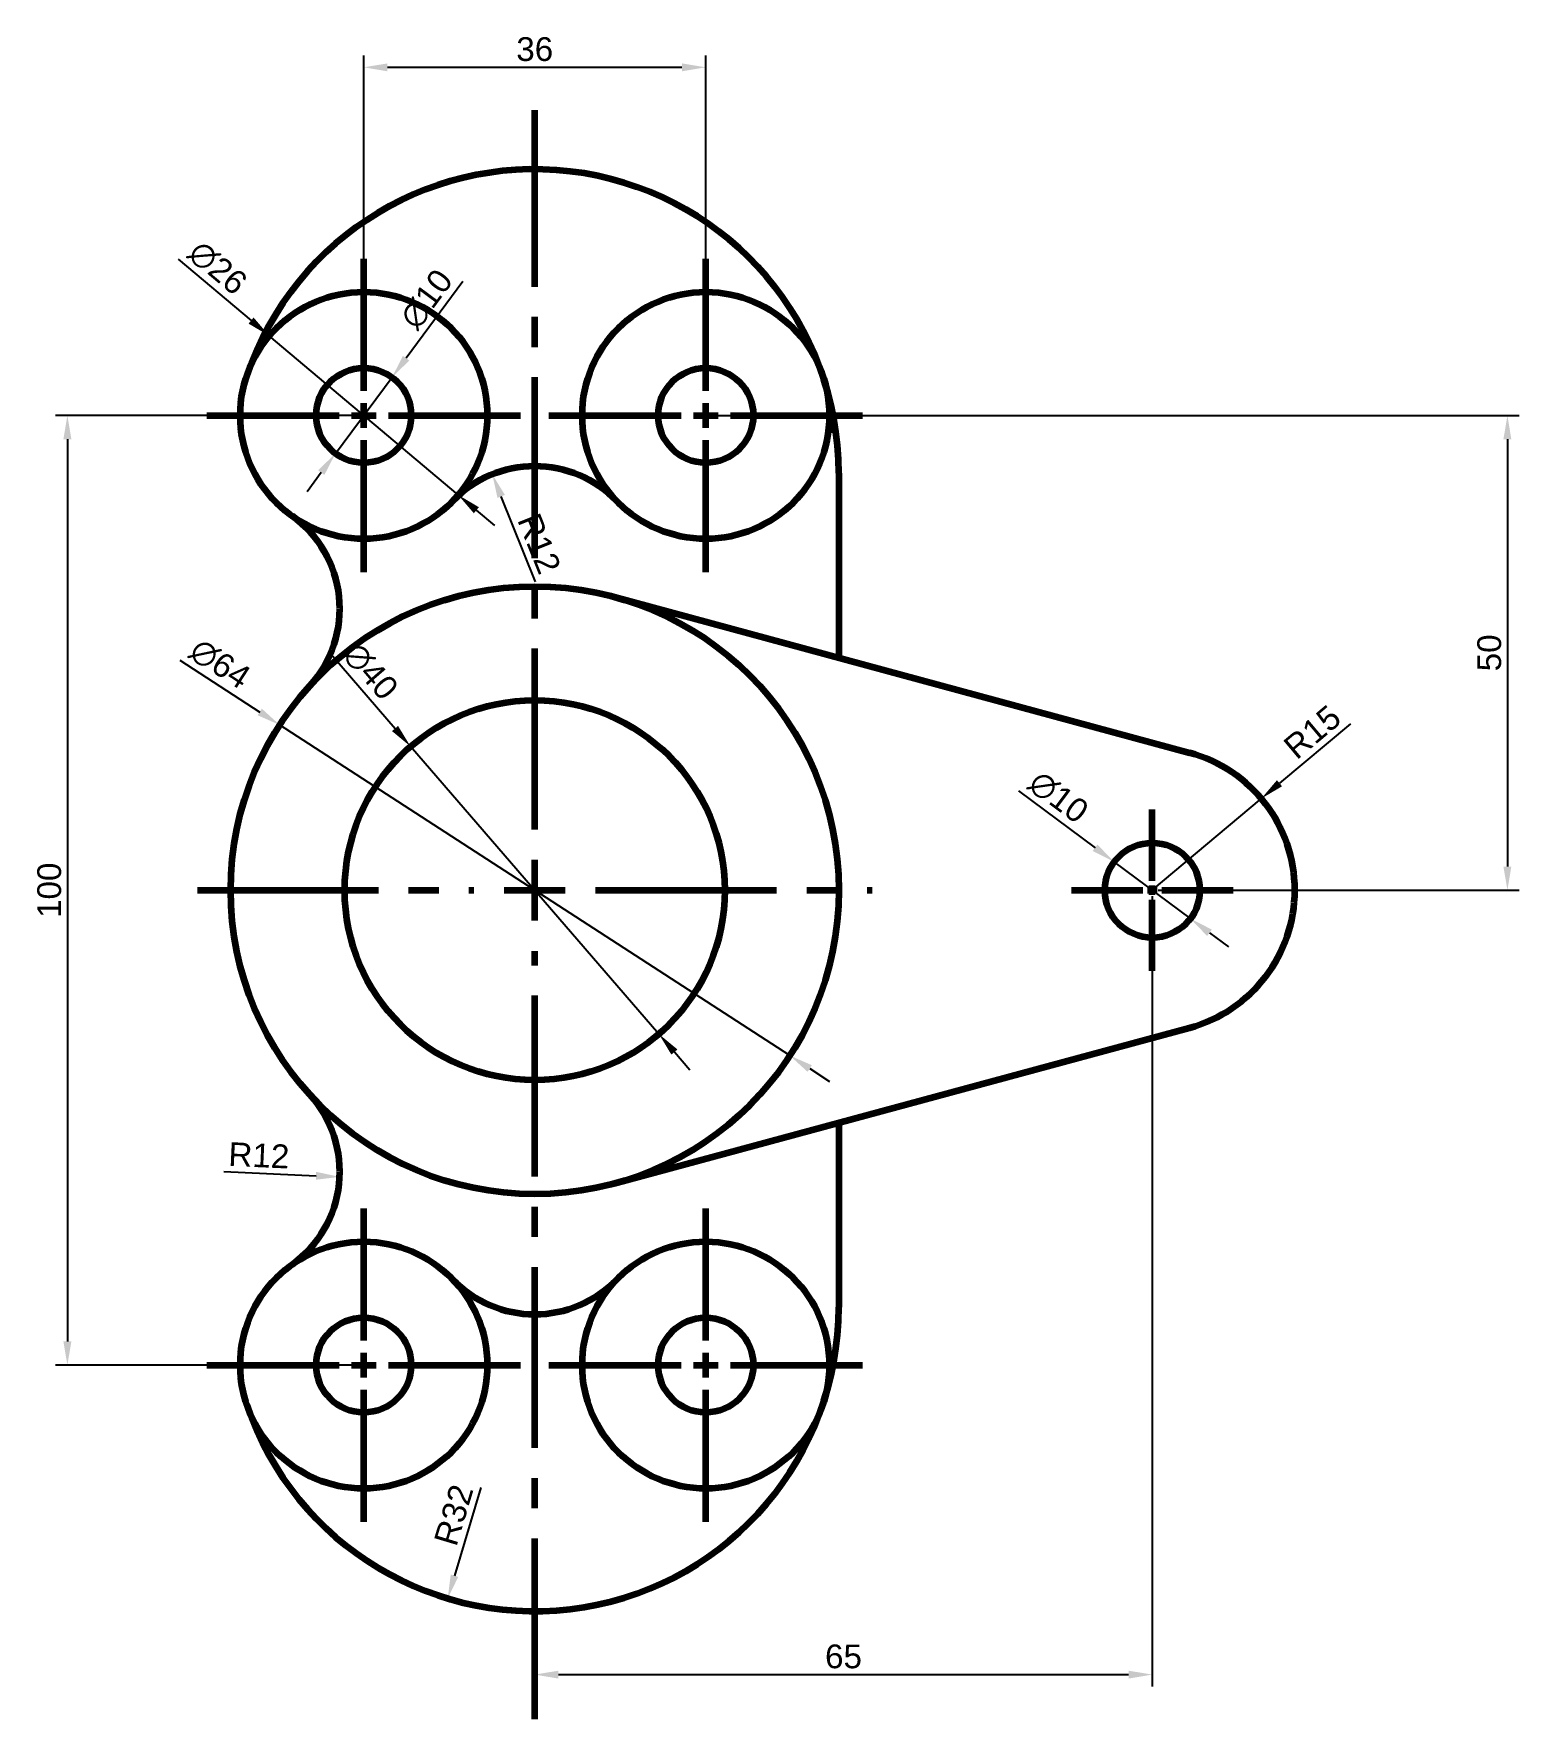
# Model space of a CAD drawing. Header units: millimetres. Extents: x 65 to 221, y 34 to 212.
import ezdxf

# ---------------------------------------------------------------- set-up
doc = ezdxf.new("R2010")
doc.units = ezdxf.units.MM
doc.linetypes.add('CENTER2', pattern=[28.575, 19.05, -3.175, 3.175, -3.175])
doc.styles.get("Standard").update_dxf_attribs({"font": 'arial.ttf'})
doc.dimstyles.new('ISO-25', dxfattribs={"dimtxt": 2.5, "dimasz": 2.5, "dimexe": 1.25, "dimexo": 0.625, "dimtad": 1, "dimtxsty": 'Standard', "dimcen": 2.5, "dimadec": 0, "dimazin": 0, "dimtfac": 1, "dimtmove": 0, "dimatfit": 3, "dimfxl": 1, "dimarcsym": 0})

# ---------------------------------------------------------------- blocks, each defined once
blk = doc.blocks.new('*U2')
at = {"color": 0, "linetype": 'CENTER2', "lineweight": 100, "transparency": 16777216}
for p, q in [((0, 6.4), (0, 82.15)), ((-35.5, 0), (-6.4, 0)), ((6.4, 0), (35.5, 0)), ((0, -87.3), (0, -6.4))]:
    blk.add_line(p, q, dxfattribs=at)
at = {"color": 0, "linetype": 'Continuous', "lineweight": 100, "transparency": 16777216}
for p, q in [((0, -3.2), (0, 3.2)), ((-3.2, 0), (3.2, 0))]:
    blk.add_line(p, q, dxfattribs=at)
blk = doc.blocks.new('*U3')
at = {"color": 0, "linetype": 'CENTER2', "lineweight": 100, "transparency": 16777216}
for p, q in [((0, 2.6), (0, 16.5)), ((-16.5, 0), (-2.6, 0)), ((2.6, 0), (16.5, 0)), ((0, -16.5), (0, -2.6))]:
    blk.add_line(p, q, dxfattribs=at)
at = {"color": 0, "linetype": 'Continuous', "lineweight": 100, "transparency": 16777216}
for p, q in [((-1.3, 0), (1.3, 0)), ((0, -1.3), (0, 1.3))]:
    blk.add_line(p, q, dxfattribs=at)
blk = doc.blocks.new('*U4')
at = {"color": 0, "linetype": 'CENTER2', "lineweight": 100, "transparency": 16777216}
for p, q in [((0, 2.6), (0, 16.5)), ((-16.5, 0), (-2.6, 0)), ((2.6, 0), (16.5, 0)), ((0, -16.5), (0, -2.6))]:
    blk.add_line(p, q, dxfattribs=at)
at = {"color": 0, "linetype": 'Continuous', "lineweight": 100, "transparency": 16777216}
for p, q in [((-1.3, 0), (1.3, 0)), ((0, -1.3), (0, 1.3))]:
    blk.add_line(p, q, dxfattribs=at)
blk = doc.blocks.new('*U5')
at = {"color": 0, "linetype": 'CENTER2', "lineweight": 100, "transparency": 16777216}
for p, q in [((0, 2.6), (0, 16.5)), ((-16.5, 0), (-2.6, 0)), ((2.6, 0), (16.5, 0)), ((0, -16.5), (0, -2.6))]:
    blk.add_line(p, q, dxfattribs=at)
at = {"color": 0, "linetype": 'Continuous', "lineweight": 100, "transparency": 16777216}
for p, q in [((-1.3, 0), (1.3, 0)), ((0, -1.3), (0, 1.3))]:
    blk.add_line(p, q, dxfattribs=at)
blk = doc.blocks.new('*U6')
at = {"color": 0, "linetype": 'CENTER2', "lineweight": 100, "transparency": 16777216}
for p, q in [((0, 2.6), (0, 16.5)), ((-16.5, 0), (-2.6, 0)), ((2.6, 0), (16.5, 0)), ((0, -16.5), (0, -2.6))]:
    blk.add_line(p, q, dxfattribs=at)
at = {"color": 0, "linetype": 'Continuous', "lineweight": 100, "transparency": 16777216}
for p, q in [((-1.3, 0), (1.3, 0)), ((0, -1.3), (0, 1.3))]:
    blk.add_line(p, q, dxfattribs=at)
blk = doc.blocks.new('*U7')
at = {"color": 0, "linetype": 'CENTER2', "lineweight": 100, "transparency": 16777216}
for p, q in [((0, 1), (0, 8.5)), ((-8.5, 0), (-1, 0)), ((1, 0), (8.5, 0)), ((0, -8.5), (0, -1))]:
    blk.add_line(p, q, dxfattribs=at)
at = {"color": 0, "linetype": 'Continuous', "lineweight": 100, "transparency": 16777216}
for p, q in [((-0.5, 0), (0.5, 0)), ((0, -0.5), (0, 0.5))]:
    blk.add_line(p, q, dxfattribs=at)
blk = doc.blocks.new('*D8')
at = {"color": 0, "lineweight": -2, "transparency": 16777216}
for p, q in [((99.78, 185.41), (99.78, 209.69)), ((135.78, 185.41), (135.78, 209.69)), ((102.28, 208.44), (133.28, 208.44))]:
    blk.add_line(p, q, dxfattribs=at)
at = {"color": 0, "transparency": 16777216}
for points in [[(102.28, 208.85), (102.28, 208.02), (99.78, 208.44)], [(133.28, 208.85), (133.28, 208.02), (135.78, 208.44)]]:
    blk.add_solid(points, dxfattribs=at)
at = {"layer": 'Defpoints', "color": 0, "transparency": 16777216}
for p in [(135.78, 208.44), (99.78, 184.78), (135.78, 184.78)]:
    blk.add_point(p, dxfattribs=at)
at = {"color": 0, "transparency": 16777216, "insert": (117.78, 210.34), "char_height": 2.5, "attachment_point": 5}
blk.add_mtext('36', dxfattribs=at)
blk = doc.blocks.new('*D9')
at = {"color": 0, "lineweight": -2, "transparency": 16777216}
for p, q in [((80.24, 188.24), (87.93, 181.77)), ((109.72, 163.41), (89.84, 180.16)), ((111.63, 161.8), (113.55, 160.19))]:
    blk.add_line(p, q, dxfattribs=at)
at = {"color": 0, "transparency": 16777216}
for points in [[(88.19, 182.09), (87.66, 181.45), (89.84, 180.16)], [(111.9, 162.12), (111.37, 161.48), (109.72, 163.41)]]:
    blk.add_solid(points, dxfattribs=at)
at = {"layer": 'Defpoints', "color": 0, "transparency": 16777216}
for p in [(89.84, 180.16), (109.72, 163.41)]:
    blk.add_point(p, dxfattribs=at)
at = {"color": 0, "transparency": 16777216, "insert": (84.4, 187.32), "char_height": 2.5, "attachment_point": 5, "rotation": 319.8907}
blk.add_mtext('∅26', dxfattribs=at)
blk = doc.blocks.new('*D10')
at = {"color": 0, "lineweight": -2, "transparency": 16777216}
for p, q in [((110.23, 185.87), (104.25, 177.81)), ((96.8, 167.77), (102.76, 175.8)), ((95.31, 165.76), (93.82, 163.75))]:
    blk.add_line(p, q, dxfattribs=at)
at = {"color": 0, "transparency": 16777216}
for points in [[(103.91, 178.05), (104.58, 177.56), (102.76, 175.8)], [(94.98, 166.01), (95.64, 165.51), (96.8, 167.77)]]:
    blk.add_solid(points, dxfattribs=at)
at = {"layer": 'Defpoints', "color": 0, "transparency": 16777216}
for p in [(102.76, 175.8), (96.8, 167.77)]:
    blk.add_point(p, dxfattribs=at)
at = {"color": 0, "transparency": 16777216, "insert": (106.4, 184.02), "char_height": 2.5, "attachment_point": 5, "rotation": 53.4184}
blk.add_mtext('∅10', dxfattribs=at)
blk = doc.blocks.new('*D11')
at = {"color": 0, "lineweight": -2, "transparency": 16777216}
blk.add_line((117.85, 154.25), (114.25, 163.25), dxfattribs=at)
at = {"color": 0, "transparency": 16777216}
blk.add_solid([(114.64, 163.41), (113.86, 163.1), (113.32, 165.57)], dxfattribs=at)
at = {"layer": 'Defpoints', "color": 0, "transparency": 16777216}
for p in [(113.32, 165.57), (117.78, 154.43)]:
    blk.add_point(p, dxfattribs=at)
at = {"color": 0, "transparency": 16777216, "insert": (118.26, 158.29), "char_height": 2.5, "attachment_point": 5, "rotation": 291.8153}
blk.add_mtext('R12', dxfattribs=at)
blk = doc.blocks.new('*D13')
at = {"color": 0, "lineweight": -2, "transparency": 16777216}
for p, q in [((96.52, 146.42), (103.08, 138.82)), ((130.85, 106.64), (104.71, 136.92)), ((132.48, 104.75), (134.11, 102.86))]:
    blk.add_line(p, q, dxfattribs=at)
at = {"color": 0, "transparency": 16777216}
for points in [[(103.39, 139.09), (102.76, 138.54), (104.71, 136.92)], [(132.8, 105.02), (132.16, 104.48), (130.85, 106.64)]]:
    blk.add_solid(points, dxfattribs=at)
at = {"layer": 'Defpoints', "color": 0, "transparency": 16777216}
for p in [(104.71, 136.92), (130.85, 106.64)]:
    blk.add_point(p, dxfattribs=at)
at = {"color": 0, "transparency": 16777216, "insert": (100.47, 144.85), "char_height": 2.5, "attachment_point": 5, "rotation": 310.7946}
blk.add_mtext('∅40', dxfattribs=at)
blk = doc.blocks.new('*D14')
at = {"color": 0, "lineweight": -2, "transparency": 16777216}
for p, q in [((80.41, 146.02), (88.83, 140.55)), ((144.63, 104.37), (90.93, 139.19)), ((146.73, 103.01), (148.82, 101.65))]:
    blk.add_line(p, q, dxfattribs=at)
at = {"color": 0, "transparency": 16777216}
for points in [[(89.06, 140.9), (88.61, 140.21), (90.93, 139.19)], [(146.95, 103.36), (146.5, 102.66), (144.63, 104.37)]]:
    blk.add_solid(points, dxfattribs=at)
at = {"layer": 'Defpoints', "color": 0, "transparency": 16777216}
for p in [(90.93, 139.19), (144.63, 104.37)]:
    blk.add_point(p, dxfattribs=at)
at = {"color": 0, "transparency": 16777216, "insert": (84.65, 145.62), "char_height": 2.5, "attachment_point": 5, "rotation": 327.0366}
blk.add_mtext('∅64', dxfattribs=at)
blk = doc.blocks.new('*D15')
at = {"color": 0, "lineweight": -2, "transparency": 16777216}
for p, q in [((168.7, 132.25), (176.76, 126.26)), ((186.79, 118.8), (178.77, 124.77)), ((188.8, 117.31), (190.81, 115.82))]:
    blk.add_line(p, q, dxfattribs=at)
at = {"color": 0, "transparency": 16777216}
for points in [[(177.01, 126.59), (176.51, 125.92), (178.77, 124.77)], [(189.05, 117.64), (188.55, 116.97), (186.79, 118.8)]]:
    blk.add_solid(points, dxfattribs=at)
at = {"layer": 'Defpoints', "color": 0, "transparency": 16777216}
for p in [(178.77, 124.77), (186.79, 118.8)]:
    blk.add_point(p, dxfattribs=at)
at = {"color": 0, "transparency": 16777216, "insert": (172.9, 131.58), "char_height": 2.5, "attachment_point": 5, "rotation": 323.3724}
blk.add_mtext('∅10', dxfattribs=at)
blk = doc.blocks.new('*D16')
at = {"color": 0, "lineweight": -2, "transparency": 16777216}
for p, q in [((203.63, 139.32), (196.17, 133.05)), ((182.78, 121.78), (194.26, 131.44))]:
    blk.add_line(p, q, dxfattribs=at)
at = {"color": 0, "transparency": 16777216}
blk.add_solid([(195.9, 133.37), (196.44, 132.73), (194.26, 131.44)], dxfattribs=at)
at = {"layer": 'Defpoints', "color": 0, "transparency": 16777216}
for p in [(194.26, 131.44), (182.78, 121.78)]:
    blk.add_point(p, dxfattribs=at)
at = {"color": 0, "transparency": 16777216, "insert": (199.63, 138.44), "char_height": 2.5, "attachment_point": 5, "rotation": 40.0655}
blk.add_mtext('R15', dxfattribs=at)
blk = doc.blocks.new('*D17')
at = {"color": 0, "lineweight": -2, "transparency": 16777216}
blk.add_line((85.07, 92.15), (94.76, 91.72), dxfattribs=at)
at = {"color": 0, "transparency": 16777216}
blk.add_solid([(94.77, 92.13), (94.74, 91.3), (97.25, 91.6)], dxfattribs=at)
at = {"layer": 'Defpoints', "color": 0, "transparency": 16777216}
for p in [(85.27, 92.14), (97.25, 91.6)]:
    blk.add_point(p, dxfattribs=at)
at = {"color": 0, "transparency": 16777216, "insert": (88.75, 93.87), "char_height": 2.5, "attachment_point": 5, "rotation": 357.4506}
blk.add_mtext('R12', dxfattribs=at)
blk = doc.blocks.new('*D18')
at = {"color": 0, "lineweight": -2, "transparency": 16777216}
for p, q in [((99.15, 171.78), (67.34, 171.78)), ((68.59, 169.28), (68.59, 74.28)), ((99.15, 71.78), (67.34, 71.78))]:
    blk.add_line(p, q, dxfattribs=at)
at = {"color": 0, "transparency": 16777216}
for points in [[(68.17, 169.28), (69.01, 169.28), (68.59, 171.78)], [(68.17, 74.28), (69.01, 74.28), (68.59, 71.78)]]:
    blk.add_solid(points, dxfattribs=at)
at = {"layer": 'Defpoints', "color": 0, "transparency": 16777216}
for p in [(99.78, 171.78), (68.59, 71.78), (99.78, 71.78)]:
    blk.add_point(p, dxfattribs=at)
at = {"color": 0, "transparency": 16777216, "insert": (66.69, 121.78), "char_height": 2.5, "attachment_point": 5, "rotation": 90}
blk.add_mtext('100', dxfattribs=at)
blk = doc.blocks.new('*D19')
at = {"color": 0, "lineweight": -2, "transparency": 16777216}
for p, q in [((136.4, 171.78), (221.41, 171.78)), ((220.16, 169.28), (220.16, 124.28)), ((183.4, 121.78), (221.41, 121.78))]:
    blk.add_line(p, q, dxfattribs=at)
at = {"color": 0, "transparency": 16777216}
for points in [[(219.74, 169.28), (220.57, 169.28), (220.16, 171.78)], [(219.74, 124.28), (220.57, 124.28), (220.16, 121.78)]]:
    blk.add_solid(points, dxfattribs=at)
at = {"layer": 'Defpoints', "color": 0, "transparency": 16777216}
for p in [(135.78, 171.78), (182.78, 121.78), (220.16, 121.78)]:
    blk.add_point(p, dxfattribs=at)
at = {"color": 0, "transparency": 16777216, "insert": (218.26, 146.78), "char_height": 2.5, "attachment_point": 5, "rotation": 90}
blk.add_mtext('50', dxfattribs=at)
blk = doc.blocks.new('*D20')
at = {"color": 0, "lineweight": -2, "transparency": 16777216}
for p, q in [((182.78, 121.16), (182.78, 37.94)), ((117.78, 45.24), (117.78, 37.94)), ((120.28, 39.19), (180.28, 39.19))]:
    blk.add_line(p, q, dxfattribs=at)
at = {"color": 0, "transparency": 16777216}
for points in [[(120.28, 39.6), (120.28, 38.77), (117.78, 39.19)], [(180.28, 39.6), (180.28, 38.77), (182.78, 39.19)]]:
    blk.add_solid(points, dxfattribs=at)
at = {"layer": 'Defpoints', "color": 0, "transparency": 16777216}
for p in [(182.78, 121.78), (117.78, 45.87), (182.78, 39.19)]:
    blk.add_point(p, dxfattribs=at)
at = {"color": 0, "transparency": 16777216, "insert": (150.28, 41.09), "char_height": 2.5, "attachment_point": 5}
blk.add_mtext('65', dxfattribs=at)
blk = doc.blocks.new('*D21')
at = {"color": 0, "lineweight": -2, "transparency": 16777216}
blk.add_line((112.11, 58.89), (109.34, 49.6), dxfattribs=at)
at = {"color": 0, "transparency": 16777216}
blk.add_solid([(108.94, 49.72), (109.73, 49.48), (108.62, 47.21)], dxfattribs=at)
at = {"layer": 'Defpoints', "color": 0, "transparency": 16777216}
for p in [(117.78, 77.87), (108.62, 47.21)]:
    blk.add_point(p, dxfattribs=at)
at = {"color": 0, "transparency": 16777216, "insert": (109.26, 55.99), "char_height": 2.5, "attachment_point": 5, "rotation": 73.3659}
blk.add_mtext('R32', dxfattribs=at)

msp = doc.modelspace()

# ---------------------------------------------------------------- linework, layer by layer
at = {"lineweight": 100}
for p, q in [((148.78, 171.783), (148.782, 169.938)), ((149.78, 165.7), (149.78, 146.041)), ((126.149, 152.669), (186.703, 136.261)), ((126.149, 90.897), (186.703, 107.305)), ((149.78, 97.525), (149.78, 77.866))]:
    msp.add_line(p, q, dxfattribs=at)
for centre, radius in [((99.78, 171.783), 13), ((135.78, 171.783), 13), ((99.78, 171.783), 5), ((135.78, 171.783), 5), ((117.78, 121.783), 32), ((117.78, 121.783), 20), ((182.78, 121.783), 5), ((99.78, 71.783), 13), ((135.78, 71.783), 13), ((99.78, 71.783), 5), ((135.78, 71.783), 5)]:
    msp.add_circle(centre, radius, dxfattribs=at)
for centre, radius, start, end in [((117.78, 165.7), 32, 0, 161.32828), ((117.78, 154.434), 12, 43.94552, 136.05448), ((85.265, 151.428), 12, 317.64315, 54.50902), ((182.78, 121.783), 15, 285.16137, 74.83863), ((85.265, 92.138), 12, 305.49098, 42.35685), ((117.78, 89.132), 12, 223.94552, 316.05448), ((117.78, 77.866), 32, 198.67172, 0)]:
    msp.add_arc(centre, radius, start, end, dxfattribs=at)

# ---------------------------------------------------------------- block references
at = {"linetype": 'CENTER2', "lineweight": 100}
for name, p in [('*U2', (117.78, 121.783)), ('*U4', (99.78, 171.783)), ('*U3', (135.78, 171.783)), ('*U7', (182.78, 121.783)), ('*U5', (99.78, 71.783)), ('*U6', (135.78, 71.783))]:
    msp.add_blockref(name, p, dxfattribs=at)

# ---------------------------------------------------------------- dimensions: what is measured, and where the dimension line sits
at = {"color": 240, "true_color": 0xed1f24}
for base, p1, p2, picture, middle in [((135.78, 208.435), (99.78, 184.783), (135.78, 184.783), '*D8', (117.78, 210.337)), ((182.78, 39.188), (117.78, 45.866), (182.78, 121.783), '*D20', (150.28, 41.089))]:
    dim = msp.add_linear_dim(base=base, p1=p1, p2=p2, dimstyle='ISO-25', dxfattribs=at)
    dim.commit()
    dim.dimension.update_dxf_attribs({"geometry": picture, "text_midpoint": middle})
for p1, p2, picture, middle in [((109.722, 163.408), (89.837, 180.158), '*D9', (83.126, 185.811)), ((96.8, 167.768), (102.76, 175.798), '*D10', (107.987, 182.842)), ((130.847, 106.642), (104.713, 136.924), '*D13', (98.982, 143.565)), ((186.792, 118.8), (178.767, 124.766), '*D15', (171.728, 129.999))]:
    dim = msp.add_diameter_dim_2p(p1=p1, p2=p2, dimstyle='ISO-25', dxfattribs=at)
    dim.commit()
    dim.dimension.update_dxf_attribs({"geometry": picture, "text_midpoint": middle})
for base, p1, p2, picture, middle in [((68.589, 71.783), (99.78, 171.783), (99.78, 71.783), '*D18', (66.688, 121.783)), ((220.157, 121.783), (135.78, 171.783), (182.78, 121.783), '*D19', (218.256, 146.783))]:
    dim = msp.add_linear_dim(base=base, p1=p1, p2=p2, angle=90, dimstyle='ISO-25', dxfattribs=at)
    dim.commit()
    dim.dimension.update_dxf_attribs({"geometry": picture, "text_midpoint": middle})
for center, mpoint, picture, middle in [((117.78, 154.434), (113.32, 165.574), '*D11', (116.516, 157.591)), ((85.265, 92.138), (97.254, 91.605), '*D17', (88.663, 91.987)), ((117.78, 77.866), (108.62, 47.205), '*D21', (111.081, 55.444))]:
    dim = msp.add_radius_dim(center=center, mpoint=mpoint, dimstyle='ISO-25', dxfattribs=at)
    dim.commit()
    dim.dimension.update_dxf_attribs({"geometry": picture, "text_midpoint": middle, "dimtype": 164})
dim = msp.add_diameter_dim_2p(p1=(144.628, 104.372), p2=(90.931, 139.194), dimstyle='ISO-25', dxfattribs=at)
dim.commit()
dim.dimension.update_dxf_attribs({"geometry": '*D14', "text_midpoint": (83.573, 143.966), "dimtype": 163})
dim = msp.add_radius_dim(center=(182.78, 121.783), mpoint=(194.259, 131.438), dimstyle='ISO-25', dxfattribs=at)
dim.commit()
dim.dimension.update_dxf_attribs({"geometry": '*D16', "text_midpoint": (199.633, 138.442)})

doc.saveas('drawing.dxf')
